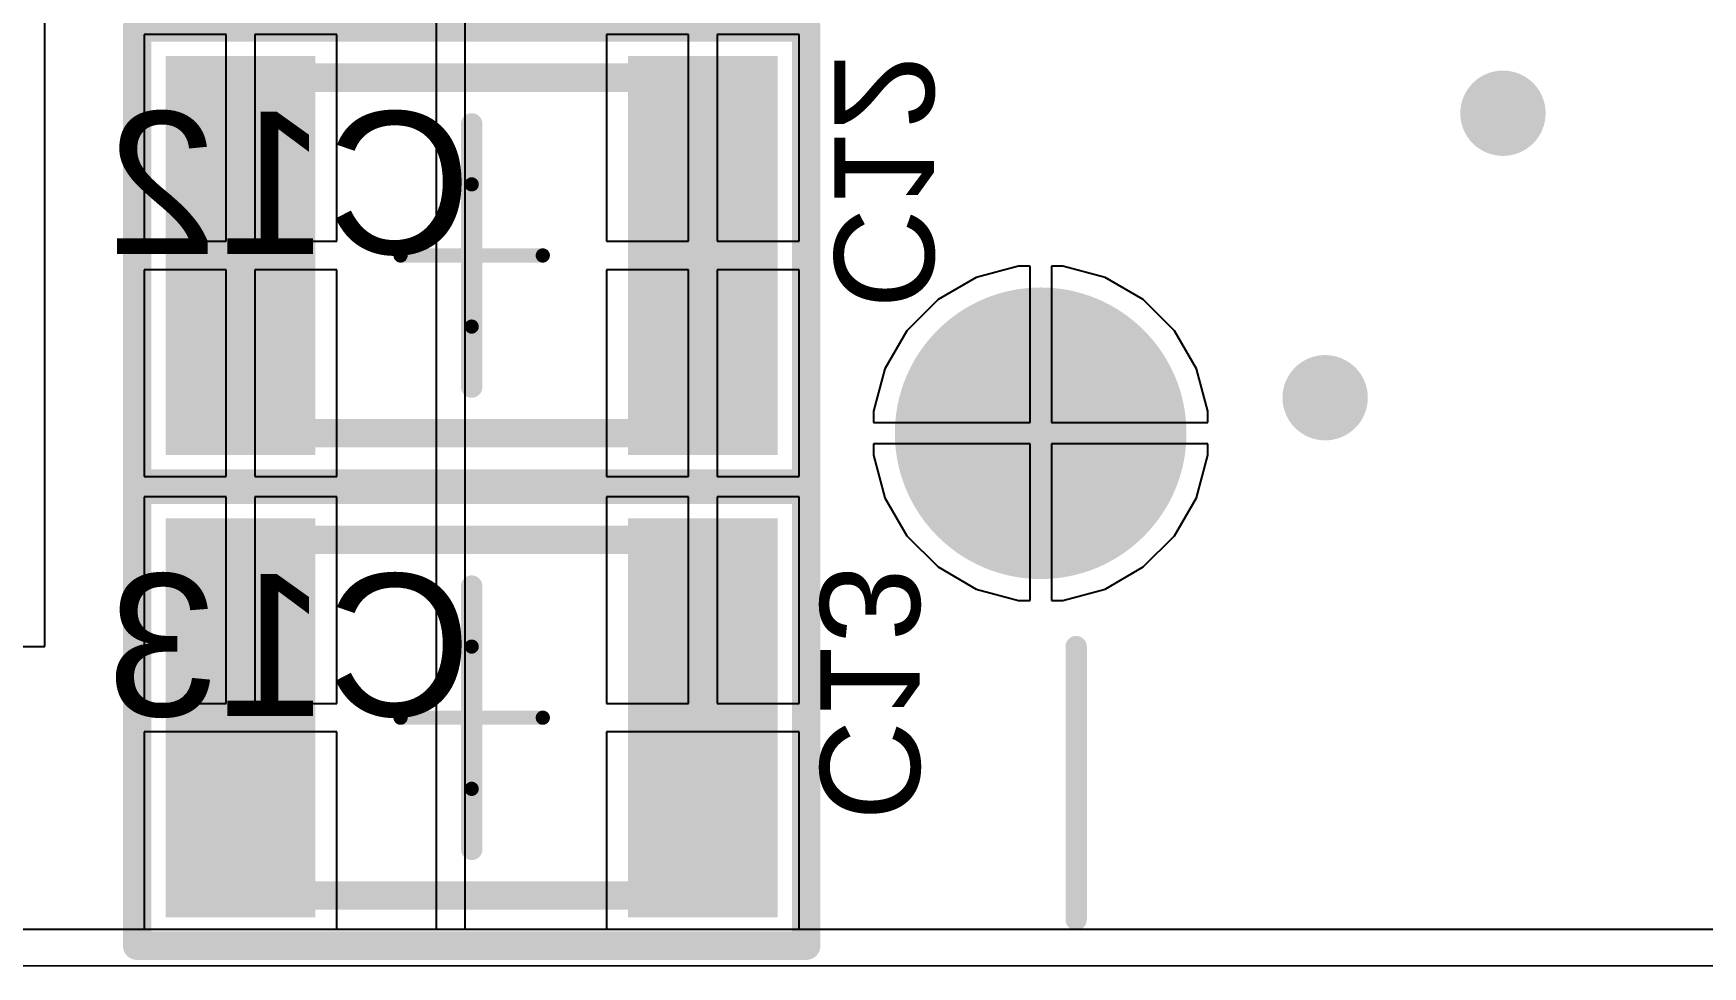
# Model space of a CAD drawing. Header units: inches. Extents: x -0.1 to 88.5, y -0.1 to 66.5.
# Drawn here: x 66.92 to 78.65, y 0 to 6.56 of the extents above; entities that cross this region are included whole.
import ezdxf

# ---------------------------------------------------------------- set-up
doc = ezdxf.new("R2010")
doc.units = ezdxf.units.IN
for name, color, linetype in [('Bottom Layer', 5, 'Continuous'), ('Bottom Overlay', 54, 'Continuous'), ('Bottom Paste', 16, 'Continuous'), ('Bottom Solder', 6, 'Continuous'), ('Mechanical 13', 56, 'Continuous'), ('Mechanical 15', 56, 'Continuous'), ('Mechanical 16', 56, 'Continuous'), ('Mechanical 3', 76, 'Continuous'), ('Mechanical 5', 56, 'Continuous'), ('Multi-Layer', 9, 'Continuous'), ('Pad Holes', 156, 'Continuous'), ('Top Layer', 1, 'Continuous'), ('Top Overlay', 2, 'Continuous'), ('Top Solder', 216, 'Continuous'), ('Via Holes', 16, 'Continuous')]:
    doc.layers.add(name, color=color, linetype=linetype)
doc.styles.add('Arial', font='', dxfattribs={"height": 0.2})
doc.styles.get('Arial').set_extended_font_data('Arial')

# ---------------------------------------------------------------- blocks, each defined once
blk = doc.blocks.new('B______DIP_12_12_93')
at = {"layer": 'Bottom Layer'}
h = blk.add_hatch(color=5, dxfattribs=at)
edge = h.paths.add_edge_path()
edge.add_arc((12.5, 0), 0.975, 0, 360)
at = {"layer": 'Bottom Solder'}
h = blk.add_hatch(color=6, dxfattribs=at)
edge = h.paths.add_edge_path()
edge.add_arc((12.5, 0), 1.025, 0, 360)
at = {"layer": 'Multi-Layer'}
h = blk.add_hatch(color=9, dxfattribs=at)
edge = h.paths.add_edge_path()
edge.add_arc((12.5, 0), 0.975, 0, 360)
at = {"layer": 'Pad Holes'}
h = blk.add_hatch(color=7, dxfattribs=at)
edge = h.paths.add_edge_path()
edge.add_arc((12.5, 0), 0.65, 0, 360)
at = {"layer": 'Top Layer'}
h = blk.add_hatch(color=1, dxfattribs=at)
edge = h.paths.add_edge_path()
edge.add_arc((12.5, 0), 0.975, 0, 360)
at = {"layer": 'Top Solder'}
h = blk.add_hatch(color=216, dxfattribs=at)
edge = h.paths.add_edge_path()
edge.add_arc((12.5, 0), 1.025, 0, 360)
at = {"layer": 'Top Overlay'}
blk.add_lwpolyline([(12.25, 3.419, 0.15, 0.15, 0), (12.25, 1.5, 0.15, 0.15, 0)], format="xyseb", dxfattribs=at)
for points in [[(12.213, 3.419, 0.075, 0.075, 1), (12.288, 3.419, 0.075, 0.075, 1)], [(12.213, 1.5, 0.075, 0.075, 1), (12.288, 1.5, 0.075, 0.075, 1)]]:
    blk.add_lwpolyline(points, format="xyseb", close=True, dxfattribs=at)
blk = doc.blocks.new('1210C_B_130')
at = {"layer": 'Bottom Layer'}
for points in [[(-2.102, 1.353), (-1.148, 1.353), (-1.148, -1.353), (-2.102, -1.353)], [(1.148, 1.353), (2.102, 1.353), (2.102, -1.353), (1.148, -1.353)]]:
    blk.add_hatch(color=5, dxfattribs=at).paths.add_polyline_path(points)
at = {"layer": 'Bottom Paste'}
for points in [[(-2.102, 1.353), (-1.148, 1.353), (-1.148, -1.353), (-2.102, -1.353)], [(1.148, 1.353), (2.102, 1.353), (2.102, -1.353), (1.148, -1.353)]]:
    blk.add_hatch(color=16, dxfattribs=at).paths.add_polyline_path(points)
at = {"layer": 'Bottom Solder'}
for points in [[(-2.152, 1.403), (-1.098, 1.403), (-1.098, -1.403), (-2.152, -1.403)], [(1.098, 1.403), (2.152, 1.403), (2.152, -1.403), (1.098, -1.403)]]:
    blk.add_hatch(color=6, dxfattribs=at).paths.add_polyline_path(points)
at = {"layer": 'Bottom Overlay'}
for points in [[(0.75, 1.275, 0.15, 0.15, 0), (-0.75, 1.275, 0.15, 0.15, 0)], [(0, 0.925, 0.15, 0.15, 0), (0, 0, 0.15, 0.15, 0)], [(0, 0, 0.15, 0.15, 0), (0, -0.925, 0.15, 0.15, 0)], [(0.75, -1.275, 0.15, 0.15, 0), (-0.75, -1.275, 0.15, 0.15, 0)]]:
    blk.add_lwpolyline(points, format="xyseb", dxfattribs=at)
for points in [[(-0.788, 1.275, 0.075, 0.075, 1), (-0.713, 1.275, 0.075, 0.075, 1)], [(0.713, 1.275, 0.075, 0.075, 1), (0.788, 1.275, 0.075, 0.075, 1)], [(-0.038, 0.925, 0.075, 0.075, 1), (0.038, 0.925, 0.075, 0.075, 1)], [(-0.038, 0, 0.075, 0.075, 1), (0.038, 0, 0.075, 0.075, 1)], [(-0.038, 0, 0.075, 0.075, 1), (0.038, 0, 0.075, 0.075, 1)], [(-0.038, -0.925, 0.075, 0.075, 1), (0.038, -0.925, 0.075, 0.075, 1)], [(-0.788, -1.275, 0.075, 0.075, 1), (-0.713, -1.275, 0.075, 0.075, 1)], [(0.713, -1.275, 0.075, 0.075, 1), (0.788, -1.275, 0.075, 0.075, 1)]]:
    blk.add_lwpolyline(points, format="xyseb", close=True, dxfattribs=at)
at = {"layer": 'Mechanical 13'}
for points in [[(-1.6, 1.25, 0.2, 0.2, 0), (-1.6, -1.25, 0.2, 0.2, 0)], [(1.6, 1.25, 0.2, 0.2, 0), (-1.6, 1.25, 0.2, 0.2, 0)], [(1.6, 1.25, 0.2, 0.2, 0), (1.6, -1.25, 0.2, 0.2, 0)], [(1.6, -1.25, 0.2, 0.2, 0), (-1.6, -1.25, 0.2, 0.2, 0)]]:
    blk.add_lwpolyline(points, format="xyseb", dxfattribs=at)
for points in [[(-1.65, 1.25, 0.1, 0.1, 1), (-1.55, 1.25, 0.1, 0.1, 1)], [(-1.65, 1.25, 0.1, 0.1, 1), (-1.55, 1.25, 0.1, 0.1, 1)], [(1.55, 1.25, 0.1, 0.1, 1), (1.65, 1.25, 0.1, 0.1, 1)], [(1.55, 1.25, 0.1, 0.1, 1), (1.65, 1.25, 0.1, 0.1, 1)], [(-1.65, -1.25, 0.1, 0.1, 1), (-1.55, -1.25, 0.1, 0.1, 1)], [(-1.65, -1.25, 0.1, 0.1, 1), (-1.55, -1.25, 0.1, 0.1, 1)], [(1.55, -1.25, 0.1, 0.1, 1), (1.65, -1.25, 0.1, 0.1, 1)], [(1.55, -1.25, 0.1, 0.1, 1), (1.65, -1.25, 0.1, 0.1, 1)]]:
    blk.add_lwpolyline(points, format="xyseb", close=True, dxfattribs=at)
at = {"layer": 'Mechanical 15'}
for points in [[(-2.352, 1.603, 0.2, 0.2, 0), (-2.352, -1.603, 0.2, 0.2, 0)], [(2.352, 1.603, 0.2, 0.2, 0), (-2.352, 1.603, 0.2, 0.2, 0)], [(2.352, 1.603, 0.2, 0.2, 0), (2.352, -1.603, 0.2, 0.2, 0)], [(2.352, -1.603, 0.2, 0.2, 0), (-2.352, -1.603, 0.2, 0.2, 0)]]:
    blk.add_lwpolyline(points, format="xyseb", dxfattribs=at)
for points in [[(-2.402, 1.603, 0.1, 0.1, 1), (-2.302, 1.603, 0.1, 0.1, 1)], [(-2.402, 1.603, 0.1, 0.1, 1), (-2.302, 1.603, 0.1, 0.1, 1)], [(2.302, 1.603, 0.1, 0.1, 1), (2.402, 1.603, 0.1, 0.1, 1)], [(2.302, 1.603, 0.1, 0.1, 1), (2.402, 1.603, 0.1, 0.1, 1)], [(-2.402, -1.603, 0.1, 0.1, 1), (-2.302, -1.603, 0.1, 0.1, 1)], [(-2.402, -1.603, 0.1, 0.1, 1), (-2.302, -1.603, 0.1, 0.1, 1)], [(2.302, -1.603, 0.1, 0.1, 1), (2.402, -1.603, 0.1, 0.1, 1)], [(2.302, -1.603, 0.1, 0.1, 1), (2.402, -1.603, 0.1, 0.1, 1)]]:
    blk.add_lwpolyline(points, format="xyseb", close=True, dxfattribs=at)
at = {"layer": 'Mechanical 16'}
for points in [[(0, 0.5, 0.1, 0.1, 0), (0, -0.5, 0.1, 0.1, 0)], [(0.5, 0, 0.1, 0.1, 0), (-0.5, 0, 0.1, 0.1, 0)]]:
    blk.add_lwpolyline(points, format="xyseb", dxfattribs=at)
for points in [[(-0.025, 0.5, 0.05, 0.05, 1), (0.025, 0.5, 0.05, 0.05, 1)], [(-0.525, 0, 0.05, 0.05, 1), (-0.475, 0, 0.05, 0.05, 1)], [(0.475, 0, 0.05, 0.05, 1), (0.525, 0, 0.05, 0.05, 1)], [(-0.025, -0.5, 0.05, 0.05, 1), (0.025, -0.5, 0.05, 0.05, 1)]]:
    blk.add_lwpolyline(points, format="xyseb", close=True, dxfattribs=at)
at = {"layer": 'Mechanical 5'}
for points in [[(-2.352, 1.603, 0.2, 0.2, 0), (-2.352, -1.603, 0.2, 0.2, 0)], [(2.352, 1.603, 0.2, 0.2, 0), (-2.352, 1.603, 0.2, 0.2, 0)], [(2.352, 1.603, 0.2, 0.2, 0), (2.352, -1.603, 0.2, 0.2, 0)], [(2.352, -1.603, 0.2, 0.2, 0), (-2.352, -1.603, 0.2, 0.2, 0)]]:
    blk.add_lwpolyline(points, format="xyseb", dxfattribs=at)
for points in [[(-2.402, 1.603, 0.1, 0.1, 1), (-2.302, 1.603, 0.1, 0.1, 1)], [(-2.402, 1.603, 0.1, 0.1, 1), (-2.302, 1.603, 0.1, 0.1, 1)], [(2.302, 1.603, 0.1, 0.1, 1), (2.402, 1.603, 0.1, 0.1, 1)], [(2.302, 1.603, 0.1, 0.1, 1), (2.402, 1.603, 0.1, 0.1, 1)], [(-2.402, -1.603, 0.1, 0.1, 1), (-2.302, -1.603, 0.1, 0.1, 1)], [(-2.402, -1.603, 0.1, 0.1, 1), (-2.302, -1.603, 0.1, 0.1, 1)], [(2.302, -1.603, 0.1, 0.1, 1), (2.402, -1.603, 0.1, 0.1, 1)], [(2.302, -1.603, 0.1, 0.1, 1), (2.402, -1.603, 0.1, 0.1, 1)]]:
    blk.add_lwpolyline(points, format="xyseb", close=True, dxfattribs=at)
at = {"layer": 'Mechanical 5', "style": 'Arial', "text_generation_flag": 2}
blk.add_text('C13', height=1, rotation=180, dxfattribs=at).set_placement((0, -0.011))
blk = doc.blocks.new('1210C_B_131')
at = {"layer": 'Bottom Layer'}
for points in [[(-2.102, 1.353), (-1.148, 1.353), (-1.148, -1.353), (-2.102, -1.353)], [(1.148, 1.353), (2.102, 1.353), (2.102, -1.353), (1.148, -1.353)]]:
    blk.add_hatch(color=5, dxfattribs=at).paths.add_polyline_path(points)
at = {"layer": 'Bottom Paste'}
for points in [[(-2.102, 1.353), (-1.148, 1.353), (-1.148, -1.353), (-2.102, -1.353)], [(1.148, 1.353), (2.102, 1.353), (2.102, -1.353), (1.148, -1.353)]]:
    blk.add_hatch(color=16, dxfattribs=at).paths.add_polyline_path(points)
at = {"layer": 'Bottom Solder'}
for points in [[(-2.152, 1.403), (-1.098, 1.403), (-1.098, -1.403), (-2.152, -1.403)], [(1.098, 1.403), (2.152, 1.403), (2.152, -1.403), (1.098, -1.403)]]:
    blk.add_hatch(color=6, dxfattribs=at).paths.add_polyline_path(points)
at = {"layer": 'Bottom Overlay'}
for points in [[(0.75, 1.275, 0.15, 0.15, 0), (-0.75, 1.275, 0.15, 0.15, 0)], [(0, 0.925, 0.15, 0.15, 0), (0, 0, 0.15, 0.15, 0)], [(0, 0, 0.15, 0.15, 0), (0, -0.925, 0.15, 0.15, 0)], [(0.75, -1.275, 0.15, 0.15, 0), (-0.75, -1.275, 0.15, 0.15, 0)]]:
    blk.add_lwpolyline(points, format="xyseb", dxfattribs=at)
for points in [[(-0.788, 1.275, 0.075, 0.075, 1), (-0.713, 1.275, 0.075, 0.075, 1)], [(0.713, 1.275, 0.075, 0.075, 1), (0.788, 1.275, 0.075, 0.075, 1)], [(-0.038, 0.925, 0.075, 0.075, 1), (0.038, 0.925, 0.075, 0.075, 1)], [(-0.038, 0, 0.075, 0.075, 1), (0.038, 0, 0.075, 0.075, 1)], [(-0.038, 0, 0.075, 0.075, 1), (0.038, 0, 0.075, 0.075, 1)], [(-0.038, -0.925, 0.075, 0.075, 1), (0.038, -0.925, 0.075, 0.075, 1)], [(-0.788, -1.275, 0.075, 0.075, 1), (-0.713, -1.275, 0.075, 0.075, 1)], [(0.713, -1.275, 0.075, 0.075, 1), (0.788, -1.275, 0.075, 0.075, 1)]]:
    blk.add_lwpolyline(points, format="xyseb", close=True, dxfattribs=at)
at = {"layer": 'Mechanical 13'}
for points in [[(-1.6, 1.25, 0.2, 0.2, 0), (-1.6, -1.25, 0.2, 0.2, 0)], [(1.6, 1.25, 0.2, 0.2, 0), (-1.6, 1.25, 0.2, 0.2, 0)], [(1.6, 1.25, 0.2, 0.2, 0), (1.6, -1.25, 0.2, 0.2, 0)], [(1.6, -1.25, 0.2, 0.2, 0), (-1.6, -1.25, 0.2, 0.2, 0)]]:
    blk.add_lwpolyline(points, format="xyseb", dxfattribs=at)
for points in [[(-1.65, 1.25, 0.1, 0.1, 1), (-1.55, 1.25, 0.1, 0.1, 1)], [(-1.65, 1.25, 0.1, 0.1, 1), (-1.55, 1.25, 0.1, 0.1, 1)], [(1.55, 1.25, 0.1, 0.1, 1), (1.65, 1.25, 0.1, 0.1, 1)], [(1.55, 1.25, 0.1, 0.1, 1), (1.65, 1.25, 0.1, 0.1, 1)], [(-1.65, -1.25, 0.1, 0.1, 1), (-1.55, -1.25, 0.1, 0.1, 1)], [(-1.65, -1.25, 0.1, 0.1, 1), (-1.55, -1.25, 0.1, 0.1, 1)], [(1.55, -1.25, 0.1, 0.1, 1), (1.65, -1.25, 0.1, 0.1, 1)], [(1.55, -1.25, 0.1, 0.1, 1), (1.65, -1.25, 0.1, 0.1, 1)]]:
    blk.add_lwpolyline(points, format="xyseb", close=True, dxfattribs=at)
at = {"layer": 'Mechanical 15'}
for points in [[(-2.352, 1.603, 0.2, 0.2, 0), (-2.352, -1.603, 0.2, 0.2, 0)], [(2.352, 1.603, 0.2, 0.2, 0), (-2.352, 1.603, 0.2, 0.2, 0)], [(2.352, 1.603, 0.2, 0.2, 0), (2.352, -1.603, 0.2, 0.2, 0)], [(2.352, -1.603, 0.2, 0.2, 0), (-2.352, -1.603, 0.2, 0.2, 0)]]:
    blk.add_lwpolyline(points, format="xyseb", dxfattribs=at)
for points in [[(-2.402, 1.603, 0.1, 0.1, 1), (-2.302, 1.603, 0.1, 0.1, 1)], [(-2.402, 1.603, 0.1, 0.1, 1), (-2.302, 1.603, 0.1, 0.1, 1)], [(2.302, 1.603, 0.1, 0.1, 1), (2.402, 1.603, 0.1, 0.1, 1)], [(2.302, 1.603, 0.1, 0.1, 1), (2.402, 1.603, 0.1, 0.1, 1)], [(-2.402, -1.603, 0.1, 0.1, 1), (-2.302, -1.603, 0.1, 0.1, 1)], [(-2.402, -1.603, 0.1, 0.1, 1), (-2.302, -1.603, 0.1, 0.1, 1)], [(2.302, -1.603, 0.1, 0.1, 1), (2.402, -1.603, 0.1, 0.1, 1)], [(2.302, -1.603, 0.1, 0.1, 1), (2.402, -1.603, 0.1, 0.1, 1)]]:
    blk.add_lwpolyline(points, format="xyseb", close=True, dxfattribs=at)
at = {"layer": 'Mechanical 16'}
for points in [[(0, 0.5, 0.1, 0.1, 0), (0, -0.5, 0.1, 0.1, 0)], [(0.5, 0, 0.1, 0.1, 0), (-0.5, 0, 0.1, 0.1, 0)]]:
    blk.add_lwpolyline(points, format="xyseb", dxfattribs=at)
for points in [[(-0.025, 0.5, 0.05, 0.05, 1), (0.025, 0.5, 0.05, 0.05, 1)], [(-0.525, 0, 0.05, 0.05, 1), (-0.475, 0, 0.05, 0.05, 1)], [(0.475, 0, 0.05, 0.05, 1), (0.525, 0, 0.05, 0.05, 1)], [(-0.025, -0.5, 0.05, 0.05, 1), (0.025, -0.5, 0.05, 0.05, 1)]]:
    blk.add_lwpolyline(points, format="xyseb", close=True, dxfattribs=at)
at = {"layer": 'Mechanical 5'}
for points in [[(-2.352, 1.603, 0.2, 0.2, 0), (-2.352, -1.603, 0.2, 0.2, 0)], [(2.352, 1.603, 0.2, 0.2, 0), (-2.352, 1.603, 0.2, 0.2, 0)], [(2.352, 1.603, 0.2, 0.2, 0), (2.352, -1.603, 0.2, 0.2, 0)], [(2.352, -1.603, 0.2, 0.2, 0), (-2.352, -1.603, 0.2, 0.2, 0)]]:
    blk.add_lwpolyline(points, format="xyseb", dxfattribs=at)
for points in [[(-2.402, 1.603, 0.1, 0.1, 1), (-2.302, 1.603, 0.1, 0.1, 1)], [(-2.402, 1.603, 0.1, 0.1, 1), (-2.302, 1.603, 0.1, 0.1, 1)], [(2.302, 1.603, 0.1, 0.1, 1), (2.402, 1.603, 0.1, 0.1, 1)], [(2.302, 1.603, 0.1, 0.1, 1), (2.402, 1.603, 0.1, 0.1, 1)], [(-2.402, -1.603, 0.1, 0.1, 1), (-2.302, -1.603, 0.1, 0.1, 1)], [(-2.402, -1.603, 0.1, 0.1, 1), (-2.302, -1.603, 0.1, 0.1, 1)], [(2.302, -1.603, 0.1, 0.1, 1), (2.402, -1.603, 0.1, 0.1, 1)], [(2.302, -1.603, 0.1, 0.1, 1), (2.402, -1.603, 0.1, 0.1, 1)]]:
    blk.add_lwpolyline(points, format="xyseb", close=True, dxfattribs=at)
at = {"layer": 'Mechanical 5', "style": 'Arial', "text_generation_flag": 2}
blk.add_text('C12', height=1, rotation=180, dxfattribs=at).set_placement((0, -0.011))

msp = doc.modelspace()

# ---------------------------------------------------------------- hatches: boundary and pattern name
at = {"layer": 'Bottom Layer'}
h = msp.add_hatch(color=5, dxfattribs=at)
edge = h.paths.add_edge_path()
edge.add_arc((77.25, 6), 0.3, 0, 360)
h = msp.add_hatch(color=5, dxfattribs=at)
edge = h.paths.add_edge_path()
edge.add_arc((76, 4), 0.3, 0, 360)
at = {"layer": 'Top Layer'}
h = msp.add_hatch(color=1, dxfattribs=at)
edge = h.paths.add_edge_path()
edge.add_arc((77.25, 6), 0.3, 0, 360)
h = msp.add_hatch(color=1, dxfattribs=at)
edge = h.paths.add_edge_path()
edge.add_arc((76, 4), 0.3, 0, 360)
at = {"layer": 'Via Holes'}
h = msp.add_hatch(color=7, dxfattribs=at)
edge = h.paths.add_edge_path()
edge.add_arc((77.25, 6), 0.15, 0, 360)
h = msp.add_hatch(color=7, dxfattribs=at)
edge = h.paths.add_edge_path()
edge.add_arc((76, 4), 0.15, 0, 360)

# ---------------------------------------------------------------- linework, layer by layer
at = {"layer": 'Bottom Layer'}
for p, q in [((69.75, 14.75), (69.75, 0.261)), ((67, 2.25), (67, 6.694)), ((69.954, 0.261), (69.954, 6.725)), ((68.275, 6.553), (67.698, 6.553)), ((67.698, 6.553), (67.698, 5.1)), ((68.275, 5.1), (68.275, 6.553)), ((69.052, 6.553), (68.475, 6.553)), ((68.475, 6.553), (68.475, 5.1)), ((69.052, 5.1), (69.052, 6.553)), ((71.525, 6.553), (70.948, 6.553)), ((70.948, 6.553), (70.948, 5.1)), ((71.525, 5.1), (71.525, 6.553)), ((72.302, 6.553), (71.725, 6.553)), ((71.725, 6.553), (71.725, 5.1)), ((72.302, 5.1), (72.302, 6.553)), ((67.698, 5.1), (68.275, 5.1)), ((68.475, 5.1), (69.052, 5.1)), ((70.948, 5.1), (71.525, 5.1)), ((71.725, 5.1), (72.302, 5.1)), ((68.275, 4.9), (67.698, 4.9)), ((67.698, 4.9), (67.698, 3.447)), ((68.275, 3.447), (68.275, 4.9)), ((69.052, 4.9), (68.475, 4.9)), ((68.475, 4.9), (68.475, 3.447)), ((69.052, 3.447), (69.052, 4.9)), ((71.525, 4.9), (70.948, 4.9)), ((70.948, 4.9), (70.948, 3.447)), ((71.525, 3.447), (71.525, 4.9)), ((72.302, 4.9), (71.725, 4.9)), ((71.725, 4.9), (71.725, 3.447)), ((72.302, 3.447), (72.302, 4.9)), ((73.546, 4.845), (73.279, 4.69)), ((73.845, 4.925), (73.546, 4.845)), ((73.925, 4.925), (73.845, 4.925)), ((73.925, 3.825), (73.925, 4.925)), ((74.155, 4.925), (74.075, 4.925)), ((74.075, 4.925), (74.075, 3.825)), ((74.454, 4.845), (74.155, 4.925)), ((74.721, 4.69), (74.454, 4.845)), ((73.279, 4.69), (73.06, 4.471)), ((74.94, 4.471), (74.721, 4.69)), ((73.06, 4.471), (72.905, 4.204)), ((75.095, 4.204), (74.94, 4.471)), ((72.905, 4.204), (72.825, 3.905)), ((75.175, 3.905), (75.095, 4.204)), ((72.825, 3.905), (72.825, 3.825)), ((75.175, 3.825), (75.175, 3.905)), ((72.825, 3.825), (73.925, 3.825)), ((74.075, 3.825), (75.175, 3.825)), ((73.925, 3.675), (72.825, 3.675)), ((72.825, 3.675), (72.825, 3.595)), ((73.925, 2.575), (73.925, 3.675)), ((75.175, 3.675), (74.075, 3.675)), ((74.075, 3.675), (74.075, 2.575)), ((75.175, 3.595), (75.175, 3.675)), ((72.825, 3.595), (72.905, 3.296)), ((75.095, 3.296), (75.175, 3.595)), ((67.698, 3.447), (68.275, 3.447)), ((68.475, 3.447), (69.052, 3.447)), ((70.948, 3.447), (71.525, 3.447)), ((71.725, 3.447), (72.302, 3.447)), ((68.275, 3.303), (67.698, 3.303)), ((67.698, 3.303), (67.698, 1.85)), ((68.275, 1.85), (68.275, 3.303)), ((69.052, 3.303), (68.475, 3.303)), ((68.475, 3.303), (68.475, 1.85)), ((69.052, 1.85), (69.052, 3.303)), ((71.525, 3.303), (70.948, 3.303)), ((70.948, 3.303), (70.948, 1.85)), ((71.525, 1.85), (71.525, 3.303)), ((72.302, 3.303), (71.725, 3.303)), ((71.725, 3.303), (71.725, 1.85)), ((72.302, 1.85), (72.302, 3.303)), ((72.905, 3.296), (73.06, 3.029)), ((74.94, 3.029), (75.095, 3.296)), ((73.06, 3.029), (73.279, 2.81)), ((74.721, 2.81), (74.94, 3.029)), ((73.279, 2.81), (73.546, 2.655)), ((74.454, 2.655), (74.721, 2.81)), ((73.546, 2.655), (73.845, 2.575)), ((74.155, 2.575), (74.454, 2.655)), ((73.845, 2.575), (73.925, 2.575)), ((74.075, 2.575), (74.155, 2.575)), ((66.79, 2.25), (67, 2.25)), ((67.698, 1.85), (68.275, 1.85)), ((68.475, 1.85), (69.052, 1.85)), ((70.948, 1.85), (71.525, 1.85)), ((71.725, 1.85), (72.302, 1.85)), ((68.375, 1.65), (67.698, 1.65)), ((67.698, 1.65), (67.698, 0.261)), ((69.052, 1.65), (68.375, 1.65)), ((69.052, 0.261), (69.052, 1.65)), ((71.625, 1.65), (70.948, 1.65)), ((70.948, 1.65), (70.948, 0.261)), ((72.302, 1.65), (71.625, 1.65)), ((72.302, 0.261), (72.302, 1.65)), ((67.698, 0.261), (58, 0.261)), ((69.75, 0.261), (69.052, 0.261)), ((70.081, 0.261), (69.954, 0.261)), ((70.948, 0.261), (70.081, 0.261)), ((85.506, 0.261), (72.302, 0.261))]:
    msp.add_line(p, q, dxfattribs=at)
at = {"layer": 'Mechanical 3'}
msp.add_lwpolyline([(3.006, 0.006, 0.0127, 0.0127, 0), (85.506, 0.006, 0.0127, 0.0127, 0)], format="xyseb", dxfattribs=at)
at = {"layer": 'Top Layer'}
for p, q in [((73.546, 4.845), (73.279, 4.69)), ((73.845, 4.925), (73.546, 4.845)), ((73.925, 4.925), (73.845, 4.925)), ((73.925, 3.825), (73.925, 4.925)), ((74.155, 4.925), (74.075, 4.925)), ((74.075, 4.925), (74.075, 3.825)), ((74.454, 4.845), (74.155, 4.925)), ((74.721, 4.69), (74.454, 4.845)), ((73.279, 4.69), (73.06, 4.471)), ((74.94, 4.471), (74.721, 4.69)), ((73.06, 4.471), (72.905, 4.204)), ((75.095, 4.204), (74.94, 4.471)), ((72.905, 4.204), (72.825, 3.905)), ((75.175, 3.905), (75.095, 4.204)), ((72.825, 3.905), (72.825, 3.825)), ((75.175, 3.825), (75.175, 3.905)), ((72.825, 3.825), (73.925, 3.825)), ((74.075, 3.825), (75.175, 3.825)), ((73.925, 3.675), (72.825, 3.675)), ((72.825, 3.675), (72.825, 3.595)), ((73.925, 2.575), (73.925, 3.675)), ((75.175, 3.675), (74.075, 3.675)), ((74.075, 3.675), (74.075, 2.575)), ((75.175, 3.595), (75.175, 3.675)), ((72.825, 3.595), (72.905, 3.296)), ((75.095, 3.296), (75.175, 3.595)), ((72.905, 3.296), (73.06, 3.029)), ((74.94, 3.029), (75.095, 3.296)), ((73.06, 3.029), (73.279, 2.81)), ((74.721, 2.81), (74.94, 3.029)), ((73.279, 2.81), (73.546, 2.655)), ((74.454, 2.655), (74.721, 2.81)), ((73.546, 2.655), (73.845, 2.575)), ((74.155, 2.575), (74.454, 2.655)), ((73.845, 2.575), (73.925, 2.575)), ((74.075, 2.575), (74.155, 2.575)), ((85.506, 0.261), (3.006, 0.261))]:
    msp.add_line(p, q, dxfattribs=at)

# ---------------------------------------------------------------- block references
at = {"rotation": 180}
for name, p in [('B______DIP_12_12_93', (86.5, 3.75)), ('1210C_B_131', (70, 5)), ('1210C_B_130', (70, 1.75))]:
    msp.add_blockref(name, p, dxfattribs=at)

# ---------------------------------------------------------------- texts
at = {"layer": 'Bottom Overlay', "style": 'Arial', "text_generation_flag": 2}
for s, p in [('C12', (72.55, 4.625)), ('C13', (72.45, 1.025))]:
    msp.add_text(s, height=0.7, rotation=270, dxfattribs=at).set_placement(p)

doc.saveas('drawing.dxf')
